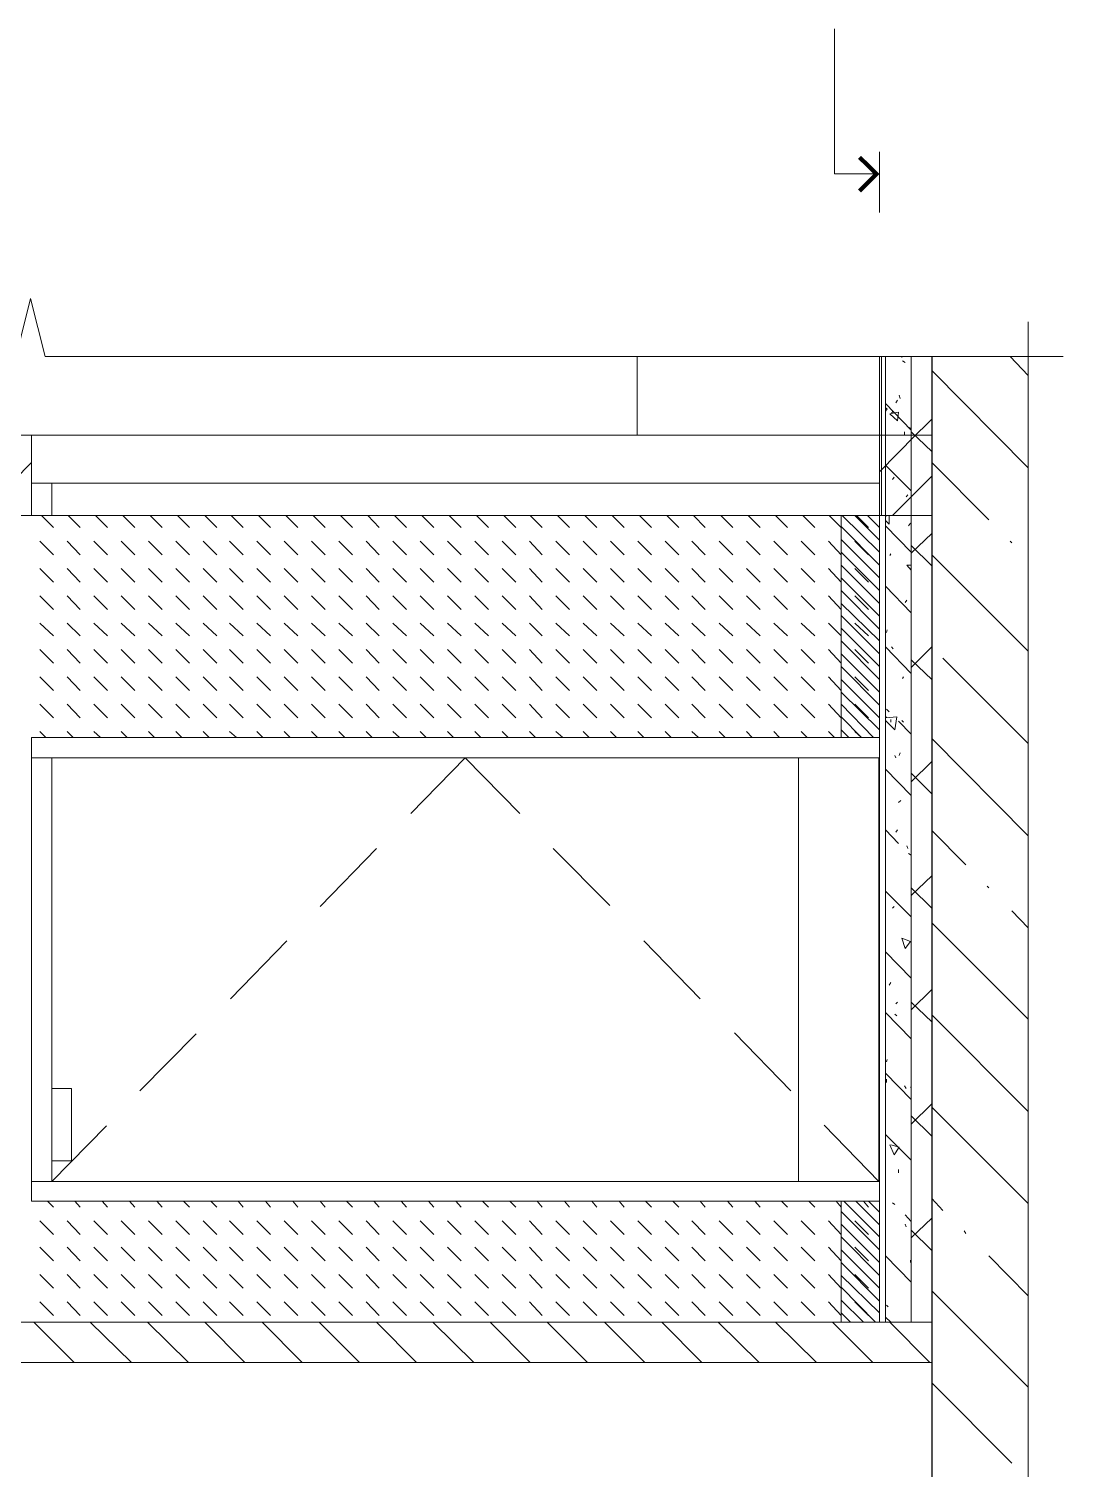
# Model space of a CAD drawing. Header units: millimetres. Extents: x -356862 to 418287, y 0 to 839748.
# Drawn here: x 23.916 to 25.981, y 17.698 to 20.51 of the extents above; entities that cross this region are included whole.
import ezdxf

# ---------------------------------------------------------------- set-up
doc = ezdxf.new("R2010")
doc.units = ezdxf.units.MM
doc.layers.add('PDF _Геометрия', color=7, linetype='Continuous', true_color=0xbababa)

msp = doc.modelspace()

# ---------------------------------------------------------------- linework, layer by layer
at = {"layer": 'PDF _Геометрия', "color": 112, "lineweight": 5, "true_color": 0x00b85c}
for points in [[(25.5764, 20.2266), (25.4881, 20.2266), (25.4881, 20.51)], [(25.5764, 20.1516), (25.5764, 20.27)]]:
    msp.add_lwpolyline(points, dxfattribs=at)
at = {"layer": 'PDF _Геометрия', "color": 112, "lineweight": 0, "true_color": 0x00b85c, "const_width": 0.00825}
msp.add_lwpolyline([(25.5373, 20.2591), (25.5706, 20.2266), (25.5373, 20.1933)], dxfattribs=at)
at = {"layer": 'PDF _Геометрия', "color": 7, "lineweight": 5}
for points in [[(21.8482, 19.87), (21.9166, 19.87), (23.8348, 19.87), (23.8632, 19.755), (23.9198, 19.9833), (23.9482, 19.87), (25.8664, 19.87), (25.9347, 19.87)], [(25.8664, 19.9383), (25.8664, 19.87), (25.8664, 11.3437), (25.7531, 11.3153), (25.9814, 11.2587), (25.8664, 11.2303), (25.8664, 2.704), (25.8664, 2.6357)], [(25.1031, 19.7167), (25.1031, 19.87)], [(25.5764, 19.87), (25.5764, 17.9851), (25.6781, 17.9851)], [(25.5798, 19.87), (25.5798, 19.56)], [(25.5881, 19.87), (25.5881, 17.9851)], [(25.6381, 19.87), (25.6381, 17.9851)], [(23.9215, 19.7167), (25.5764, 19.7167)], [(25.5764, 19.6233), (23.9615, 19.6233)], [(23.9615, 18.2601), (23.9215, 18.2601), (23.9215, 19.0867), (23.9615, 19.0867), (23.9615, 18.4417), (23.9615, 19.0867), (25.4181, 19.0867), (23.9215, 19.0867), (23.9215, 19.1267), (25.5764, 19.1267), (23.9215, 19.1267), (23.9215, 18.2217), (25.5764, 18.2217)], [(24.6615, 18.9784), (24.7681, 19.0867), (24.8748, 18.9784)], [(24.4848, 18.7967), (24.5948, 18.91)], [(24.9398, 18.91), (25.0498, 18.7984)], [(24.3098, 18.6167), (24.4198, 18.73)], [(25.1164, 18.73), (25.2264, 18.6167)], [(24.1331, 18.4367), (24.2431, 18.5484)], [(25.2931, 18.55), (25.4031, 18.4367)], [(24.0681, 18.3684), (23.9615, 18.2601), (23.9615, 18.3), (23.9615, 18.2601), (25.4181, 18.2601)], [(25.4681, 18.37), (25.5748, 18.2601)], [(25.5764, 17.9851), (22.5199, 17.9851)], [(22.5199, 17.9067), (25.6781, 17.9067)]]:
    msp.add_lwpolyline(points, dxfattribs=at)
at = {"layer": 'PDF _Геометрия', "color": 8, "lineweight": 9, "true_color": 0x808080}
for points in [[(25.6198, 19.8683), (25.6198, 19.87)], [(25.6264, 19.8583), (25.6214, 19.8617)], [(25.8664, 19.8333), (25.8314, 19.87)], [(25.8664, 19.6533), (25.6781, 19.8433)], [(25.6164, 19.7883), (25.6148, 19.795)], [(25.6348, 19.7317), (25.6381, 19.7267), (25.5881, 19.7783)], [(25.5881, 19.7633), (25.5914, 19.7683), (25.5881, 19.77)], [(25.6081, 19.78), (25.6114, 19.785)], [(25.5998, 19.76), (25.6031, 19.7633)], [(25.6781, 19.7483), (25.6381, 19.7083)], [(25.6464, 19.7167), (25.5764, 19.645)], [(25.6248, 19.7183), (25.6248, 19.7233)], [(25.6781, 19.685), (25.6381, 19.7233)], [(23.9215, 19.6633), (23.8198, 19.56)], [(25.6381, 19.6083), (25.5881, 19.6583)], [(25.7897, 19.5517), (25.6781, 19.6633)], [(25.6781, 19.6367), (25.6014, 19.56)], [(25.6014, 19.63), (25.6048, 19.635)], [(25.6281, 19.5967), (25.6314, 19.6)], [(25.5881, 19.55), (25.5948, 19.5433), (25.5948, 19.56), (25.5964, 19.56), (25.5898, 19.56), (25.5881, 19.5583)], [(25.6331, 19.54), (25.6364, 19.545)], [(25.6381, 19.4883), (25.5881, 19.54)], [(25.6781, 19.525), (25.6381, 19.4867)], [(25.5964, 19.4817), (25.5981, 19.485)], [(25.6781, 19.4617), (25.6381, 19.5017)], [(25.8347, 19.5067), (25.8314, 19.51)], [(25.6381, 19.4533), (25.6298, 19.4633), (25.6381, 19.4633)], [(25.8664, 19.295), (25.6781, 19.4833)], [(25.6381, 19.37), (25.5881, 19.4217)], [(25.6264, 19.39), (25.6298, 19.395)], [(25.5898, 19.3317), (25.5914, 19.3367)], [(25.6381, 19.2517), (25.5881, 19.3033)], [(25.6031, 19.3), (25.5998, 19.3033)], [(25.6781, 19.3033), (25.6381, 19.2633)], [(25.6781, 19.24), (25.6381, 19.2783)], [(25.8664, 19.115), (25.6997, 19.2817)], [(25.6214, 19.2417), (25.6231, 19.245)], [(25.5948, 19.1767), (25.5898, 19.1817)], [(25.5898, 19.1667), (25.5881, 19.165), (25.6098, 19.1667), (25.6064, 19.1417), (25.5881, 19.16)], [(25.5981, 19.1567), (25.5981, 19.1617)], [(25.6381, 19.1333), (25.6131, 19.1583)], [(25.6231, 19.1567), (25.6198, 19.16)], [(25.8664, 18.935), (25.6781, 19.125)], [(25.6081, 19.0867), (25.6064, 19.0917)], [(25.6148, 19.0917), (25.6164, 19.0967)], [(25.6381, 19.0134), (25.5881, 19.065)], [(25.6781, 19.08), (25.6381, 19.04)], [(25.6781, 19.0167), (25.6381, 19.0567)], [(25.6131, 19), (25.6181, 19.0034)], [(25.6131, 18.92), (25.5881, 18.9467)], [(25.6081, 18.9417), (25.6114, 18.9467)], [(25.7447, 18.8784), (25.6781, 18.945)], [(25.6314, 18.91), (25.6298, 18.915)], [(25.6381, 18.8967), (25.6331, 18.9)], [(25.6781, 18.8567), (25.6381, 18.8184)], [(25.6381, 18.7767), (25.5881, 18.8267)], [(25.6781, 18.7934), (25.6381, 18.8334)], [(25.7897, 18.8334), (25.7864, 18.8367)], [(25.6014, 18.7934), (25.6048, 18.7967)], [(25.8664, 18.755), (25.8347, 18.7884)], [(25.8664, 18.5767), (25.6781, 18.765)], [(25.5881, 18.7284), (25.5881, 18.73)], [(25.6381, 18.6567), (25.5881, 18.7084)], [(25.5948, 18.6434), (25.5981, 18.6484)], [(25.6781, 18.635), (25.6381, 18.595)], [(25.6381, 18.5384), (25.5881, 18.59)], [(25.6098, 18.5834), (25.6064, 18.5867)], [(25.6081, 18.6067), (25.6114, 18.61)], [(25.6781, 18.5717), (25.6381, 18.61)], [(25.8664, 18.3967), (25.6781, 18.585)], [(25.5898, 18.4934), (25.5914, 18.4984)], [(25.6381, 18.42), (25.5881, 18.4717)], [(25.5898, 18.4534), (25.5898, 18.46)], [(25.6281, 18.4417), (25.6248, 18.4467)], [(25.6364, 18.4434), (25.6381, 18.445)], [(25.6781, 18.4117), (25.6381, 18.3717)], [(25.6781, 18.3484), (25.6381, 18.3884)], [(25.8664, 18.2167), (25.6781, 18.405)], [(25.6381, 18.3017), (25.5881, 18.3517)], [(25.5981, 18.3317), (25.6148, 18.3267), (25.6048, 18.3117), (25.5964, 18.3317)], [(25.6131, 18.2767), (25.6131, 18.2834)], [(25.6997, 18.2034), (25.6781, 18.2267)], [(25.6064, 18.2151), (25.6014, 18.2184)], [(25.6381, 18.1817), (25.6264, 18.1951)], [(25.6281, 18.1717), (25.6264, 18.1767)], [(25.6781, 18.1884), (25.6381, 18.1501)], [(25.6781, 18.1251), (25.6381, 18.1651)], [(25.7447, 18.1584), (25.7414, 18.1634)], [(25.6381, 18.0634), (25.5881, 18.1151)], [(25.6364, 18.1017), (25.6364, 18.1067)], [(25.8664, 18.0367), (25.7897, 18.1151)], [(25.8664, 17.8584), (25.6781, 18.0467)], [(25.5981, 17.9851), (25.5881, 17.9951)], [(25.5931, 18.0151), (25.5898, 18.0184)], [(24.0048, 17.9067), (23.9265, 17.9851)], [(24.1165, 17.9067), (24.0365, 17.9851)], [(24.2281, 17.9067), (24.1481, 17.9851)], [(24.3381, 17.9067), (24.2598, 17.9851)], [(24.4498, 17.9067), (24.3715, 17.9851)], [(24.5615, 17.9067), (24.4831, 17.9851)], [(24.6731, 17.9067), (24.5948, 17.9851)], [(24.7848, 17.9067), (24.7048, 17.9851)], [(24.8948, 17.9067), (24.8165, 17.9851)], [(25.0064, 17.9067), (24.9281, 17.9851)], [(25.1181, 17.9067), (25.0398, 17.9851)], [(25.2298, 17.9067), (25.1514, 17.9851)], [(25.3414, 17.9067), (25.2614, 17.9851)], [(25.4531, 17.9067), (25.3731, 17.9851)], [(25.5631, 17.9067), (25.4848, 17.9851)], [(25.6747, 17.9067), (25.5964, 17.9851)], [(25.8347, 17.7101), (25.6781, 17.8667)]]:
    msp.add_lwpolyline(points, dxfattribs=at)
at = {"layer": 'PDF _Геометрия', "color": 7, "lineweight": 30}
msp.add_lwpolyline([(25.6781, 19.87), (25.6781, 12.8669), (25.8664, 12.8669)], dxfattribs=at)
at = {"layer": 'PDF _Геометрия', "color": 8, "lineweight": 9, "true_color": 0x808080}
for points in [[(25.5964, 19.7583), (25.6131, 19.7617), (25.6114, 19.745)], [(25.6198, 18.735), (25.6264, 18.715), (25.6364, 18.7284)]]:
    msp.add_lwpolyline(points, close=True, dxfattribs=at)
at = {"layer": 'PDF _Геометрия', "color": 7, "lineweight": 9}
for points in [[(22.5199, 19.56), (23.9215, 19.56), (23.9215, 19.7167), (22.5199, 19.7167)], [(25.6781, 19.7167), (25.5764, 19.7167), (25.5764, 19.56), (25.6781, 19.56)]]:
    msp.add_lwpolyline(points, dxfattribs=at)
msp.add_lwpolyline([(23.9215, 19.6233), (23.9215, 19.56), (23.9615, 19.56), (23.9615, 19.6233)], close=True, dxfattribs=at)
at = {"layer": 'PDF _Геометрия', "lineweight": 18}
for points in [[(22.5199, 17.9851), (22.5199, 19.56), (25.5764, 19.56), (25.5764, 17.9851)], [(23.9215, 18.2217), (23.9215, 19.1267), (25.5764, 19.1267), (25.5764, 18.2217)]]:
    msp.add_lwpolyline(points, close=True, dxfattribs=at)
for points in [[(23.9648, 19.5367), (23.9415, 19.56)], [(24.0165, 19.5367), (23.9932, 19.56)], [(24.0698, 19.5367), (24.0465, 19.56)], [(24.1231, 19.5367), (24.0998, 19.56)], [(24.1765, 19.5367), (24.1531, 19.56)], [(24.2298, 19.5367), (24.2065, 19.56)], [(24.2831, 19.5367), (24.2598, 19.56)], [(24.3348, 19.5367), (24.3115, 19.56)], [(24.3881, 19.5367), (24.3648, 19.56)], [(24.4415, 19.5367), (24.4181, 19.56)], [(24.4948, 19.5367), (24.4715, 19.56)], [(24.5481, 19.5367), (24.5248, 19.56)], [(24.5998, 19.5367), (24.5781, 19.56)], [(24.6531, 19.5367), (24.6298, 19.56)], [(24.7065, 19.5367), (24.6831, 19.56)], [(24.7598, 19.5367), (24.7365, 19.56)], [(24.8131, 19.5367), (24.7898, 19.56)], [(24.8664, 19.5367), (24.8431, 19.56)], [(24.9181, 19.5367), (24.8948, 19.56)], [(24.9714, 19.5367), (24.9481, 19.56)], [(25.0248, 19.5367), (25.0014, 19.56)], [(25.0781, 19.5367), (25.0548, 19.56)], [(25.1314, 19.5367), (25.1081, 19.56)], [(25.1848, 19.5367), (25.1614, 19.56)], [(25.2364, 19.5367), (25.2131, 19.56)], [(25.2898, 19.5367), (25.2664, 19.56)], [(25.3431, 19.5367), (25.3198, 19.56)], [(25.3964, 19.5367), (25.3731, 19.56)], [(25.4498, 19.5367), (25.4264, 19.56)], [(25.5014, 19.5367), (25.4781, 19.56)], [(25.5548, 19.5367), (25.5314, 19.56)], [(23.9648, 19.4833), (23.9382, 19.51)], [(24.0165, 19.4833), (23.9915, 19.51)], [(24.0698, 19.4833), (24.0431, 19.51)], [(24.1231, 19.4833), (24.0965, 19.51)], [(24.1765, 19.4833), (24.1498, 19.51)], [(24.2298, 19.4833), (24.2031, 19.51)], [(24.2831, 19.4833), (24.2565, 19.51)], [(24.3348, 19.4833), (24.3081, 19.51)], [(24.3881, 19.4833), (24.3615, 19.51)], [(24.4415, 19.4833), (24.4148, 19.51)], [(24.4948, 19.4833), (24.4681, 19.51)], [(24.5481, 19.4833), (24.5215, 19.51)], [(24.5998, 19.4833), (24.5748, 19.51)], [(24.6531, 19.4833), (24.6265, 19.51)], [(24.7065, 19.4833), (24.6798, 19.51)], [(24.7598, 19.4833), (24.7331, 19.51)], [(24.8131, 19.4833), (24.7865, 19.51)], [(24.8664, 19.4833), (24.8398, 19.51)], [(24.9181, 19.4833), (24.8931, 19.51)], [(24.9714, 19.4833), (24.9448, 19.51)], [(25.0248, 19.4833), (24.9981, 19.51)], [(25.0781, 19.4833), (25.0514, 19.51)], [(25.1314, 19.4833), (25.1048, 19.51)], [(25.1848, 19.4833), (25.1581, 19.51)], [(25.2364, 19.4833), (25.2098, 19.51)], [(25.2898, 19.4833), (25.2631, 19.51)], [(25.3431, 19.4833), (25.3164, 19.51)], [(25.3964, 19.4833), (25.3698, 19.51)], [(25.4498, 19.4833), (25.4231, 19.51)], [(25.5014, 19.4833), (25.4764, 19.51)], [(25.5548, 19.4833), (25.5281, 19.51)], [(23.9648, 19.43), (23.9382, 19.4567)], [(24.0165, 19.43), (23.9915, 19.4567)], [(24.0698, 19.43), (24.0431, 19.4567)], [(24.1231, 19.43), (24.0965, 19.4567)], [(24.1765, 19.43), (24.1498, 19.4567)], [(24.2298, 19.43), (24.2031, 19.4567)], [(24.2831, 19.43), (24.2565, 19.4567)], [(24.3348, 19.43), (24.3081, 19.4567)], [(24.3881, 19.43), (24.3615, 19.4567)], [(24.4415, 19.43), (24.4148, 19.4567)], [(24.4948, 19.43), (24.4681, 19.4567)], [(24.5481, 19.43), (24.5215, 19.4567)], [(24.5998, 19.43), (24.5748, 19.4567)], [(24.6531, 19.43), (24.6265, 19.4567)], [(24.7065, 19.43), (24.6798, 19.4567)], [(24.7598, 19.43), (24.7331, 19.4567)], [(24.8131, 19.43), (24.7865, 19.4567)], [(24.8664, 19.43), (24.8398, 19.4567)], [(24.9181, 19.43), (24.8931, 19.4567)], [(24.9714, 19.43), (24.9448, 19.4567)], [(25.0248, 19.43), (24.9981, 19.4567)], [(25.0781, 19.43), (25.0514, 19.4567)], [(25.1314, 19.43), (25.1048, 19.4567)], [(25.1848, 19.43), (25.1581, 19.4567)], [(25.2364, 19.43), (25.2098, 19.4567)], [(25.2898, 19.43), (25.2631, 19.4567)], [(25.3431, 19.43), (25.3164, 19.4567)], [(25.3964, 19.43), (25.3698, 19.4567)], [(25.4498, 19.43), (25.4231, 19.4567)], [(25.5014, 19.43), (25.4764, 19.4567)], [(25.5548, 19.43), (25.5281, 19.4567)], [(23.9648, 19.3767), (23.9382, 19.4033)], [(24.0165, 19.3767), (23.9915, 19.4033)], [(24.0698, 19.3767), (24.0431, 19.4033)], [(24.1231, 19.3767), (24.0965, 19.4033)], [(24.1765, 19.3767), (24.1498, 19.4033)], [(24.2298, 19.3767), (24.2031, 19.4033)], [(24.2831, 19.3767), (24.2565, 19.4033)], [(24.3348, 19.3767), (24.3081, 19.4033)], [(24.3881, 19.3767), (24.3615, 19.4033)], [(24.4415, 19.3767), (24.4148, 19.4033)], [(24.4948, 19.3767), (24.4681, 19.4033)], [(24.5481, 19.3767), (24.5215, 19.4033)], [(24.5998, 19.3767), (24.5748, 19.4033)], [(24.6531, 19.3767), (24.6265, 19.4033)], [(24.7065, 19.3767), (24.6798, 19.4033)], [(24.7598, 19.3767), (24.7331, 19.4033)], [(24.8131, 19.3767), (24.7865, 19.4033)], [(24.8664, 19.3767), (24.8398, 19.4033)], [(24.9181, 19.3767), (24.8931, 19.4033)], [(24.9714, 19.3767), (24.9448, 19.4033)], [(25.0248, 19.3767), (24.9981, 19.4033)], [(25.0781, 19.3767), (25.0514, 19.4033)], [(25.1314, 19.3767), (25.1048, 19.4033)], [(25.1848, 19.3767), (25.1581, 19.4033)], [(25.2364, 19.3767), (25.2098, 19.4033)], [(25.2898, 19.3767), (25.2631, 19.4033)], [(25.3431, 19.3767), (25.3164, 19.4033)], [(25.3964, 19.3767), (25.3698, 19.4033)], [(25.4498, 19.3767), (25.4231, 19.4033)], [(25.5014, 19.3767), (25.4764, 19.4033)], [(25.5548, 19.3767), (25.5281, 19.4033)], [(23.9648, 19.325), (23.9382, 19.35)], [(24.0165, 19.325), (23.9915, 19.35)], [(24.0698, 19.325), (24.0431, 19.35)], [(24.1231, 19.325), (24.0965, 19.35)], [(24.1765, 19.325), (24.1498, 19.35)], [(24.2298, 19.325), (24.2031, 19.35)], [(24.2831, 19.325), (24.2565, 19.35)], [(24.3348, 19.325), (24.3081, 19.35)], [(24.3881, 19.325), (24.3615, 19.35)], [(24.4415, 19.325), (24.4148, 19.35)], [(24.4948, 19.325), (24.4681, 19.35)], [(24.5481, 19.325), (24.5215, 19.35)], [(24.5998, 19.325), (24.5748, 19.35)], [(24.6531, 19.325), (24.6265, 19.35)], [(24.7065, 19.325), (24.6798, 19.35)], [(24.7598, 19.325), (24.7331, 19.35)], [(24.8131, 19.325), (24.7865, 19.35)], [(24.8664, 19.325), (24.8398, 19.35)], [(24.9181, 19.325), (24.8931, 19.35)], [(24.9714, 19.325), (24.9448, 19.35)], [(25.0248, 19.325), (24.9981, 19.35)], [(25.0781, 19.325), (25.0514, 19.35)], [(25.1314, 19.325), (25.1048, 19.35)], [(25.1848, 19.325), (25.1581, 19.35)], [(25.2364, 19.325), (25.2098, 19.35)], [(25.2898, 19.325), (25.2631, 19.35)], [(25.3431, 19.325), (25.3164, 19.35)], [(25.3964, 19.325), (25.3698, 19.35)], [(25.4498, 19.325), (25.4231, 19.35)], [(25.5014, 19.325), (25.4764, 19.35)], [(25.5548, 19.325), (25.5281, 19.35)], [(23.9648, 19.2717), (23.9382, 19.2983)], [(24.0165, 19.2717), (23.9915, 19.2983)], [(24.0698, 19.2717), (24.0431, 19.2983)], [(24.1231, 19.2717), (24.0965, 19.2983)], [(24.1765, 19.2717), (24.1498, 19.2983)], [(24.2298, 19.2717), (24.2031, 19.2983)], [(24.2831, 19.2717), (24.2565, 19.2983)], [(24.3348, 19.2717), (24.3081, 19.2983)], [(24.3881, 19.2717), (24.3615, 19.2983)], [(24.4415, 19.2717), (24.4148, 19.2983)], [(24.4948, 19.2717), (24.4681, 19.2983)], [(24.5481, 19.2717), (24.5215, 19.2983)], [(24.5998, 19.2717), (24.5748, 19.2983)], [(24.6531, 19.2717), (24.6265, 19.2983)], [(24.7065, 19.2717), (24.6798, 19.2983)], [(24.7598, 19.2717), (24.7331, 19.2983)], [(24.8131, 19.2717), (24.7865, 19.2983)], [(24.8664, 19.2717), (24.8398, 19.2983)], [(24.9181, 19.2717), (24.8931, 19.2983)], [(24.9714, 19.2717), (24.9448, 19.2983)], [(25.0248, 19.2717), (24.9981, 19.2983)], [(25.0781, 19.2717), (25.0514, 19.2983)], [(25.1314, 19.2717), (25.1048, 19.2983)], [(25.1848, 19.2717), (25.1581, 19.2983)], [(25.2364, 19.2717), (25.2098, 19.2983)], [(25.2898, 19.2717), (25.2631, 19.2983)], [(25.3431, 19.2717), (25.3164, 19.2983)], [(25.3964, 19.2717), (25.3698, 19.2983)], [(25.4498, 19.2717), (25.4231, 19.2983)], [(25.5014, 19.2717), (25.4764, 19.2983)], [(25.5548, 19.2717), (25.5281, 19.2983)], [(23.9648, 19.2183), (23.9382, 19.245)], [(24.0165, 19.2183), (23.9915, 19.245)], [(24.0698, 19.2183), (24.0431, 19.245)], [(24.1231, 19.2183), (24.0965, 19.245)], [(24.1765, 19.2183), (24.1498, 19.245)], [(24.2298, 19.2183), (24.2031, 19.245)], [(24.2831, 19.2183), (24.2565, 19.245)], [(24.3348, 19.2183), (24.3081, 19.245)], [(24.3881, 19.2183), (24.3615, 19.245)], [(24.4415, 19.2183), (24.4148, 19.245)], [(24.4948, 19.2183), (24.4681, 19.245)], [(24.5481, 19.2183), (24.5215, 19.245)], [(24.5998, 19.2183), (24.5748, 19.245)], [(24.6531, 19.2183), (24.6265, 19.245)], [(24.7065, 19.2183), (24.6798, 19.245)], [(24.7598, 19.2183), (24.7331, 19.245)], [(24.8131, 19.2183), (24.7865, 19.245)], [(24.8664, 19.2183), (24.8398, 19.245)], [(24.9181, 19.2183), (24.8931, 19.245)], [(24.9714, 19.2183), (24.9448, 19.245)], [(25.0248, 19.2183), (24.9981, 19.245)], [(25.0781, 19.2183), (25.0514, 19.245)], [(25.1314, 19.2183), (25.1048, 19.245)], [(25.1848, 19.2183), (25.1581, 19.245)], [(25.2364, 19.2183), (25.2098, 19.245)], [(25.2898, 19.2183), (25.2631, 19.245)], [(25.3431, 19.2183), (25.3164, 19.245)], [(25.3964, 19.2183), (25.3698, 19.245)], [(25.4498, 19.2183), (25.4231, 19.245)], [(25.5014, 19.2183), (25.4764, 19.245)], [(25.5548, 19.2183), (25.5281, 19.245)], [(23.9648, 19.165), (23.9382, 19.1917)], [(24.0165, 19.165), (23.9915, 19.1917)], [(24.0698, 19.165), (24.0431, 19.1917)], [(24.1231, 19.165), (24.0965, 19.1917)], [(24.1765, 19.165), (24.1498, 19.1917)], [(24.2298, 19.165), (24.2031, 19.1917)], [(24.2831, 19.165), (24.2565, 19.1917)], [(24.3348, 19.165), (24.3081, 19.1917)], [(24.3881, 19.165), (24.3615, 19.1917)], [(24.4415, 19.165), (24.4148, 19.1917)], [(24.4948, 19.165), (24.4681, 19.1917)], [(24.5481, 19.165), (24.5215, 19.1917)], [(24.5998, 19.165), (24.5748, 19.1917)], [(24.6531, 19.165), (24.6265, 19.1917)], [(24.7065, 19.165), (24.6798, 19.1917)], [(24.7598, 19.165), (24.7331, 19.1917)], [(24.8131, 19.165), (24.7865, 19.1917)], [(24.8664, 19.165), (24.8398, 19.1917)], [(24.9181, 19.165), (24.8931, 19.1917)], [(24.9714, 19.165), (24.9448, 19.1917)], [(25.0248, 19.165), (24.9981, 19.1917)], [(25.0781, 19.165), (25.0514, 19.1917)], [(25.1314, 19.165), (25.1048, 19.1917)], [(25.1848, 19.165), (25.1581, 19.1917)], [(25.2364, 19.165), (25.2098, 19.1917)], [(25.2898, 19.165), (25.2631, 19.1917)], [(25.3431, 19.165), (25.3164, 19.1917)], [(25.3964, 19.165), (25.3698, 19.1917)], [(25.4498, 19.165), (25.4231, 19.1917)], [(25.5014, 19.165), (25.4764, 19.1917)], [(25.5548, 19.165), (25.5281, 19.1917)], [(23.9498, 19.1267), (23.9382, 19.1383)], [(24.0032, 19.1267), (23.9915, 19.1383)], [(24.0565, 19.1267), (24.0431, 19.1383)], [(24.1081, 19.1267), (24.0965, 19.1383)], [(24.1615, 19.1267), (24.1498, 19.1383)], [(24.2148, 19.1267), (24.2031, 19.1383)], [(24.2681, 19.1267), (24.2565, 19.1383)], [(24.3215, 19.1267), (24.3081, 19.1383)], [(24.3731, 19.1267), (24.3615, 19.1383)], [(24.4265, 19.1267), (24.4148, 19.1383)], [(24.4798, 19.1267), (24.4681, 19.1383)], [(24.5331, 19.1267), (24.5215, 19.1383)], [(24.5865, 19.1267), (24.5748, 19.1383)], [(24.6398, 19.1267), (24.6265, 19.1383)], [(24.6915, 19.1267), (24.6798, 19.1383)], [(24.7448, 19.1267), (24.7331, 19.1383)], [(24.7981, 19.1267), (24.7865, 19.1383)], [(24.8514, 19.1267), (24.8398, 19.1383)], [(24.9048, 19.1267), (24.8931, 19.1383)], [(24.9581, 19.1267), (24.9448, 19.1383)], [(25.0098, 19.1267), (24.9981, 19.1383)], [(25.0631, 19.1267), (25.0514, 19.1383)], [(25.1164, 19.1267), (25.1048, 19.1383)], [(25.1698, 19.1267), (25.1581, 19.1383)], [(25.2231, 19.1267), (25.2098, 19.1383)], [(25.2748, 19.1267), (25.2631, 19.1383)], [(25.3281, 19.1267), (25.3164, 19.1383)], [(25.3814, 19.1267), (25.3698, 19.1383)], [(25.4348, 19.1267), (25.4231, 19.1383)], [(25.4881, 19.1267), (25.4764, 19.1383)], [(25.5414, 19.1267), (25.5281, 19.1383)], [(23.9648, 18.2101), (23.9532, 18.2217)], [(24.0165, 18.2101), (24.0065, 18.2217)], [(24.0698, 18.2101), (24.0598, 18.2217)], [(24.1231, 18.2101), (24.1131, 18.2217)], [(24.1765, 18.2101), (24.1665, 18.2217)], [(24.2298, 18.2101), (24.2181, 18.2217)], [(24.2831, 18.2101), (24.2715, 18.2217)], [(24.3348, 18.2101), (24.3248, 18.2217)], [(24.3881, 18.2101), (24.3781, 18.2217)], [(24.4415, 18.2101), (24.4315, 18.2217)], [(24.4948, 18.2101), (24.4848, 18.2217)], [(24.5481, 18.2101), (24.5365, 18.2217)], [(24.5998, 18.2101), (24.5898, 18.2217)], [(24.6531, 18.2101), (24.6431, 18.2217)], [(24.7065, 18.2101), (24.6965, 18.2217)], [(24.7598, 18.2101), (24.7498, 18.2217)], [(24.8131, 18.2101), (24.8015, 18.2217)], [(24.8664, 18.2101), (24.8548, 18.2217)], [(24.9181, 18.2101), (24.9081, 18.2217)], [(24.9714, 18.2101), (24.9614, 18.2217)], [(25.0248, 18.2101), (25.0148, 18.2217)], [(25.0781, 18.2101), (25.0681, 18.2217)], [(25.1314, 18.2101), (25.1198, 18.2217)], [(25.1848, 18.2101), (25.1731, 18.2217)], [(25.2364, 18.2101), (25.2264, 18.2217)], [(25.2898, 18.2101), (25.2798, 18.2217)], [(25.3431, 18.2101), (25.3331, 18.2217)], [(25.3964, 18.2101), (25.3848, 18.2217)], [(25.4498, 18.2101), (25.4381, 18.2217)], [(25.5014, 18.2101), (25.4914, 18.2217)], [(25.5548, 18.2101), (25.5448, 18.2217)], [(23.9648, 18.1567), (23.9382, 18.1834)], [(24.0165, 18.1567), (23.9915, 18.1834)], [(24.0698, 18.1567), (24.0431, 18.1834)], [(24.1231, 18.1567), (24.0965, 18.1834)], [(24.1765, 18.1567), (24.1498, 18.1834)], [(24.2298, 18.1567), (24.2031, 18.1834)], [(24.2831, 18.1567), (24.2565, 18.1834)], [(24.3348, 18.1567), (24.3081, 18.1834)], [(24.3881, 18.1567), (24.3615, 18.1834)], [(24.4415, 18.1567), (24.4148, 18.1834)], [(24.4948, 18.1567), (24.4681, 18.1834)], [(24.5481, 18.1567), (24.5215, 18.1834)], [(24.5998, 18.1567), (24.5748, 18.1834)], [(24.6531, 18.1567), (24.6265, 18.1834)], [(24.7065, 18.1567), (24.6798, 18.1834)], [(24.7598, 18.1567), (24.7331, 18.1834)], [(24.8131, 18.1567), (24.7865, 18.1834)], [(24.8664, 18.1567), (24.8398, 18.1834)], [(24.9181, 18.1567), (24.8931, 18.1834)], [(24.9714, 18.1567), (24.9448, 18.1834)], [(25.0248, 18.1567), (24.9981, 18.1834)], [(25.0781, 18.1567), (25.0514, 18.1834)], [(25.1314, 18.1567), (25.1048, 18.1834)], [(25.1848, 18.1567), (25.1581, 18.1834)], [(25.2364, 18.1567), (25.2098, 18.1834)], [(25.2898, 18.1567), (25.2631, 18.1834)], [(25.3431, 18.1567), (25.3164, 18.1834)], [(25.3964, 18.1567), (25.3698, 18.1834)], [(25.4498, 18.1567), (25.4231, 18.1834)], [(25.5014, 18.1567), (25.4764, 18.1834)], [(25.5548, 18.1567), (25.5281, 18.1834)], [(23.9648, 18.1051), (23.9382, 18.1317)], [(24.0165, 18.1051), (23.9915, 18.1317)], [(24.0698, 18.1051), (24.0431, 18.1317)], [(24.1231, 18.1051), (24.0965, 18.1317)], [(24.1765, 18.1051), (24.1498, 18.1317)], [(24.2298, 18.1051), (24.2031, 18.1317)], [(24.2831, 18.1051), (24.2565, 18.1317)], [(24.3348, 18.1051), (24.3081, 18.1317)], [(24.3881, 18.1051), (24.3615, 18.1317)], [(24.4415, 18.1051), (24.4148, 18.1317)], [(24.4948, 18.1051), (24.4681, 18.1317)], [(24.5481, 18.1051), (24.5215, 18.1317)], [(24.5998, 18.1051), (24.5748, 18.1317)], [(24.6531, 18.1051), (24.6265, 18.1317)], [(24.7065, 18.1051), (24.6798, 18.1317)], [(24.7598, 18.1051), (24.7331, 18.1317)], [(24.8131, 18.1051), (24.7865, 18.1317)], [(24.8664, 18.1051), (24.8398, 18.1317)], [(24.9181, 18.1051), (24.8931, 18.1317)], [(24.9714, 18.1051), (24.9448, 18.1317)], [(25.0248, 18.1051), (24.9981, 18.1317)], [(25.0781, 18.1051), (25.0514, 18.1317)], [(25.1314, 18.1051), (25.1048, 18.1317)], [(25.1848, 18.1051), (25.1581, 18.1317)], [(25.2364, 18.1051), (25.2098, 18.1317)], [(25.2898, 18.1051), (25.2631, 18.1317)], [(25.3431, 18.1051), (25.3164, 18.1317)], [(25.3964, 18.1051), (25.3698, 18.1317)], [(25.4498, 18.1051), (25.4231, 18.1317)], [(25.5014, 18.1051), (25.4764, 18.1317)], [(25.5548, 18.1051), (25.5281, 18.1317)], [(23.9648, 18.0517), (23.9382, 18.0784)], [(24.0165, 18.0517), (23.9915, 18.0784)], [(24.0698, 18.0517), (24.0431, 18.0784)], [(24.1231, 18.0517), (24.0965, 18.0784)], [(24.1765, 18.0517), (24.1498, 18.0784)], [(24.2298, 18.0517), (24.2031, 18.0784)], [(24.2831, 18.0517), (24.2565, 18.0784)], [(24.3348, 18.0517), (24.3081, 18.0784)], [(24.3881, 18.0517), (24.3615, 18.0784)], [(24.4415, 18.0517), (24.4148, 18.0784)], [(24.4948, 18.0517), (24.4681, 18.0784)], [(24.5481, 18.0517), (24.5215, 18.0784)], [(24.5998, 18.0517), (24.5748, 18.0784)], [(24.6531, 18.0517), (24.6265, 18.0784)], [(24.7065, 18.0517), (24.6798, 18.0784)], [(24.7598, 18.0517), (24.7331, 18.0784)], [(24.8131, 18.0517), (24.7865, 18.0784)], [(24.8664, 18.0517), (24.8398, 18.0784)], [(24.9181, 18.0517), (24.8931, 18.0784)], [(24.9714, 18.0517), (24.9448, 18.0784)], [(25.0248, 18.0517), (24.9981, 18.0784)], [(25.0781, 18.0517), (25.0514, 18.0784)], [(25.1314, 18.0517), (25.1048, 18.0784)], [(25.1848, 18.0517), (25.1581, 18.0784)], [(25.2364, 18.0517), (25.2098, 18.0784)], [(25.2898, 18.0517), (25.2631, 18.0784)], [(25.3431, 18.0517), (25.3164, 18.0784)], [(25.3964, 18.0517), (25.3698, 18.0784)], [(25.4498, 18.0517), (25.4231, 18.0784)], [(25.5014, 18.0517), (25.4764, 18.0784)], [(25.5548, 18.0517), (25.5281, 18.0784)], [(23.9648, 17.9984), (23.9382, 18.0251)], [(24.0165, 17.9984), (23.9915, 18.0251)], [(24.0698, 17.9984), (24.0431, 18.0251)], [(24.1231, 17.9984), (24.0965, 18.0251)], [(24.1765, 17.9984), (24.1498, 18.0251)], [(24.2298, 17.9984), (24.2031, 18.0251)], [(24.2831, 17.9984), (24.2565, 18.0251)], [(24.3348, 17.9984), (24.3081, 18.0251)], [(24.3881, 17.9984), (24.3615, 18.0251)], [(24.4415, 17.9984), (24.4148, 18.0251)], [(24.4948, 17.9984), (24.4681, 18.0251)], [(24.5481, 17.9984), (24.5215, 18.0251)], [(24.5998, 17.9984), (24.5748, 18.0251)], [(24.6531, 17.9984), (24.6265, 18.0251)], [(24.7065, 17.9984), (24.6798, 18.0251)], [(24.7598, 17.9984), (24.7331, 18.0251)], [(24.8131, 17.9984), (24.7865, 18.0251)], [(24.8664, 17.9984), (24.8398, 18.0251)], [(24.9181, 17.9984), (24.8931, 18.0251)], [(24.9714, 17.9984), (24.9448, 18.0251)], [(25.0248, 17.9984), (24.9981, 18.0251)], [(25.0781, 17.9984), (25.0514, 18.0251)], [(25.1314, 17.9984), (25.1048, 18.0251)], [(25.1848, 17.9984), (25.1581, 18.0251)], [(25.2364, 17.9984), (25.2098, 18.0251)], [(25.2898, 17.9984), (25.2631, 18.0251)], [(25.3431, 17.9984), (25.3164, 18.0251)], [(25.3964, 17.9984), (25.3698, 18.0251)], [(25.4498, 17.9984), (25.4231, 18.0251)], [(25.5014, 17.9984), (25.4764, 18.0251)], [(25.5548, 17.9984), (25.5281, 18.0251)]]:
    msp.add_lwpolyline(points, dxfattribs=at)
at = {"layer": 'PDF _Геометрия', "color": 7, "lineweight": 5}
for points in [[(23.9615, 19.56), (25.5764, 19.56)], [(25.5748, 18.2601), (25.5748, 19.0867), (25.4181, 19.0867), (25.4181, 18.2601)], [(23.9998, 18.4417), (23.9615, 18.4417), (23.9615, 18.3), (23.9998, 18.3)]]:
    msp.add_lwpolyline(points, close=True, dxfattribs=at)
at = {"layer": 'PDF _Геометрия', "color": 84, "lineweight": 20, "true_color": 0x269900}
for points in [[(25.5764, 19.1267), (25.5764, 19.56), (25.5014, 19.56), (25.5014, 19.1267)], [(25.5764, 17.9851), (25.5764, 18.2217), (25.5014, 18.2217), (25.5014, 17.9851)]]:
    msp.add_lwpolyline(points, close=True, dxfattribs=at)
for points in [[(25.5764, 19.4883), (25.5031, 19.56)], [(25.5764, 19.5117), (25.5281, 19.56)], [(25.5764, 19.5367), (25.5531, 19.56)], [(25.5764, 19.4633), (25.5014, 19.5383)], [(25.5764, 19.4383), (25.5014, 19.5133)], [(25.5764, 19.4133), (25.5014, 19.4883)], [(25.5764, 19.3883), (25.5014, 19.4633)], [(25.5764, 19.3633), (25.5014, 19.4383)], [(25.5764, 19.3383), (25.5014, 19.4133)], [(25.5764, 19.315), (25.5014, 19.3883)], [(25.5764, 19.29), (25.5014, 19.365)], [(25.5764, 19.265), (25.5014, 19.34)], [(25.5764, 19.24), (25.5014, 19.315)], [(25.5764, 19.215), (25.5014, 19.29)], [(25.5764, 19.19), (25.5014, 19.265)], [(25.5764, 19.165), (25.5014, 19.24)], [(25.5764, 19.1417), (25.5014, 19.215)], [(25.5648, 19.1267), (25.5014, 19.1917)], [(25.5414, 19.1267), (25.5014, 19.1667)], [(25.5164, 19.1267), (25.5014, 19.1417)], [(25.5764, 18.1517), (25.5064, 18.2217)], [(25.5764, 18.1751), (25.5298, 18.2217)], [(25.5764, 18.2001), (25.5548, 18.2217)], [(25.5764, 18.1267), (25.5014, 18.2017)], [(25.5764, 18.1017), (25.5014, 18.1767)], [(25.5764, 18.0767), (25.5014, 18.1517)], [(25.5764, 18.0517), (25.5014, 18.1267)], [(25.5764, 18.0267), (25.5014, 18.1017)], [(25.5764, 18.0034), (25.5014, 18.0767)], [(25.5681, 17.9851), (25.5014, 18.0534)], [(25.5448, 17.9851), (25.5014, 18.0284)], [(25.5198, 17.9851), (25.5014, 18.0034)]]:
    msp.add_lwpolyline(points, dxfattribs=at)

doc.saveas('drawing.dxf')
